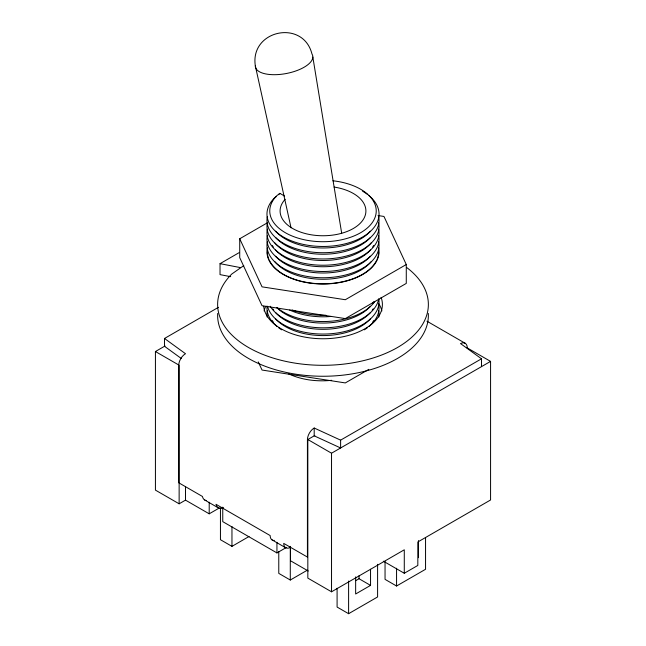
<?xml version="1.0" encoding="UTF-8"?>
<svg xmlns="http://www.w3.org/2000/svg" width="646" height="646" viewBox="0 0 646 646"><rect width="100%" height="100%" fill="white"/><g stroke="black" fill="none" stroke-linecap="round" stroke-linejoin="round"><path stroke-width="0.97" d="M278.563 194.688L279.888 193.364L284.579 196.077M279.888 193.364L276.9 195.609A53.238 30.733 0 0 0 301.706 239.149A53.238 30.733 0 0 0 373.864 220.044A53.238 30.733 0 0 0 332.908 180.783M276.528 196.384L274.469 197.934A56.041 32.357 0 0 0 288.237 239.488A56.041 32.357 0 0 0 361.453 237.647A56.041 32.357 0 0 0 368.914 195.56M243.784 265.603L231.744 274.049A105.371 60.837 0 0 0 258.683 352.659A105.371 60.837 0 0 0 397.193 347.669A105.371 60.837 0 0 0 406.996 267.743M378.015 215.538L383.958 216.458L406.277 264.537L406.277 283.408L345.311 318.599L262.042 305.72L239.723 257.641L239.723 238.77L267.597 222.676M230.67 276.674L220.028 274.623L220.028 263.673L238.907 252.772M181.461 358.611L164.504 346.288L164.504 338.472L218.421 307.334M219.365 507.958L209.207 513.82L185.499 500.133L179.136 503.807L155.428 490.12L155.428 351.529L165.037 345.981M406.277 264.537L345.311 299.728L262.042 286.848L239.723 238.77M368.826 369.35L345.311 382.925L262.042 370.045L258.247 361.881M466.864 347.693L490.572 361.389L490.572 499.98L417.825 541.978L417.825 565.444L404.283 573.26L404.283 549.803L331.535 591.801L307.827 578.113L307.827 439.522L314.82 435.485M290.474 547.307A9.561 5.523 -60 0 1 283.715 543.383L307.423 557.07L307.423 439.756A9.496 5.483 -60 0 1 314.198 428.023L340.612 440.144L481.496 358.805L460.501 343.551A10.175 5.871 -60 0 1 467.276 347.459M307.827 439.522L331.535 453.209L490.572 361.389M220.447 508.031L220.447 539.709L231.962 546.363L249.017 536.511M222.757 507.142L222.757 521.645L276.94 552.928L286.251 547.55M278.773 551.603L278.773 573.382L290.288 580.027L307.334 570.184M355.72 580.649L359.039 578.735L370.546 585.389L370.546 569.271M370.546 585.389L355.647 593.989L355.647 576.87M337.091 588.248L337.091 607.054L348.606 613.7L377.595 596.961L377.595 564.297M385.048 561.544L385.048 579.365L396.563 586.011L425.553 569.279L425.553 537.601M331.705 380.324C317.202 381.778 302.005 380.114 288.73 373.889M220.028 263.673L240.344 267.581M426.917 321.183L465.177 343.268M155.428 351.529L179.136 365.216L179.136 503.807M383.361 561.18L404.283 573.26M204.709 500.012L218.259 507.837M272.144 539.951L285.694 547.776M308.271 571.016L290.49 560.752L290.49 547.21M164.504 338.472L185.499 353.717A9.496 5.483 -60 0 0 178.724 365.45L178.724 482.772L202.432 496.459A12.137 7.009 -60 0 0 206.219 500.545M255.315 65.771A29.199 12.274 -10.9 0 0 287.405 73.297A29.199 12.274 -10.9 0 0 311.978 54.014C303.127 18.839 249.816 30.047 255.315 65.771L291.047 227.828M312.842 57.114L341.677 233.19M481.496 358.805L481.496 366.621M418.503 540.581L418.503 557.7M396.563 568.197L396.563 586.011M359.039 575.715L359.039 578.735M348.606 581.037L348.606 613.7M340.612 440.144L340.612 447.969L314.198 435.84L314.198 428.023M331.535 453.209L331.535 591.801M290.288 546.371L290.288 580.027M276.94 542.293L276.94 552.928M231.962 526.563L231.962 546.363M209.207 502.217L209.207 513.82M185.499 486.6L185.499 500.133M223.403 507.756A12.137 7.009 -60 0 1 215.982 504.284L270.165 535.566A9.561 5.523 -60 0 0 272.806 540.242M274.34 540.379A9.561 5.523 -60 0 1 273.549 540.387M264.117 310.944A59.392 34.286 0 0 1 265.635 306.543M378.653 303.442A59.392 34.286 0 0 1 381.883 310.944M381.092 297.33A59.392 34.286 0 0 1 330.752 338.464A59.392 34.286 0 0 1 263.689 306.252M428.314 313.447A105.371 60.837 0 0 1 323 376.255A105.371 60.837 0 0 1 217.686 313.447M378.685 252.578A55.709 32.163 0 0 1 377.199 259.078M376.812 259.975A55.709 32.163 0 0 1 323 283.812A55.709 32.163 0 0 1 269.188 259.975M268.801 259.078A55.709 32.163 0 0 1 267.315 252.578M373.638 301.811A53.238 30.733 0 0 1 372.702 303.329M370.424 306.285A53.238 30.733 0 0 1 324.389 323.048A53.238 30.733 0 0 1 276.9 307.69M378.661 299.203A56.041 32.357 0 0 1 329.258 327.603A56.041 32.357 0 0 1 270.173 306.244M378.822 298.896A56.041 32.357 0 0 1 329.5 333.845A56.041 32.357 0 0 1 267.557 306.398M370.424 318.801A53.238 30.733 0 0 1 323 335.573A53.238 30.733 0 0 1 275.576 318.801M371.046 242.993A53.238 30.733 0 0 1 323 260.483A53.238 30.733 0 0 1 274.954 242.993M378.661 229.128A56.041 32.357 0 0 1 323 265.231A56.041 32.357 0 0 1 267.339 229.128M373.638 245.496A53.238 30.733 0 0 1 372.702 247.022M370.424 249.97A53.238 30.733 0 0 1 323 266.741A53.238 30.733 0 0 1 275.576 249.97M273.298 247.022A53.238 30.733 0 0 1 272.362 245.496M378.661 241.644A56.041 32.357 0 0 1 323 277.748A56.041 32.357 0 0 1 267.339 241.644M371.046 261.759A53.238 30.733 0 0 1 323 279.258A53.238 30.733 0 0 1 274.954 261.759M378.661 235.386A56.041 32.357 0 0 1 323 271.49A56.041 32.357 0 0 1 267.339 235.386M370.424 256.228A53.238 30.733 0 0 1 323 273A53.238 30.733 0 0 1 275.576 256.228M378.661 247.894A56.041 32.357 0 0 1 323 284.006A56.041 32.357 0 0 1 267.339 247.894M373.186 308.828A53.238 30.733 0 0 1 372.185 310.338M370.424 312.543A53.238 30.733 0 0 1 323 329.315A53.238 30.733 0 0 1 275.576 312.543M273.815 310.338A53.238 30.733 0 0 1 272.814 308.828M374.769 301.577A56.041 32.357 0 0 1 329.097 321.353A56.041 32.357 0 0 1 277.086 307.746M267.178 317.033A56.041 32.357 0 0 1 267.339 310.468M378.661 310.468A56.041 32.357 0 0 1 378.822 317.033M373.638 320.586A53.238 30.733 0 0 1 372.702 322.104M273.298 322.104A53.238 30.733 0 0 1 272.362 320.586M378.661 304.209A56.041 32.357 0 0 1 368.914 326.513M367.461 327.659A56.041 32.357 0 0 1 364.304 329.831M281.696 329.831A56.041 32.357 0 0 1 278.539 327.659M277.086 326.513A56.041 32.357 0 0 1 267.056 306.091M325.915 315.248A56.041 32.357 0 0 1 292.113 309.935M330.938 316.459A53.238 30.733 0 0 1 289.674 310.032M370.424 231.195A53.238 30.733 0 0 1 323 247.975A53.238 30.733 0 0 1 275.576 231.195M378.661 216.612A56.041 32.357 0 0 1 323 252.715A56.041 32.357 0 0 1 267.339 216.612M370.424 237.453A53.238 30.733 0 0 1 323 254.233A53.238 30.733 0 0 1 275.576 237.453M378.661 222.87A56.041 32.357 0 0 1 323 258.973A56.041 32.357 0 0 1 267.339 222.87M334.103 187.057A42.902 24.766 0 0 1 363.472 219.196A42.902 24.766 0 0 1 305.711 233.65A42.902 24.766 0 0 1 285.169 199.299M362.624 191.232A56.041 32.357 0 0 1 367.461 194.414"/></g></svg>
